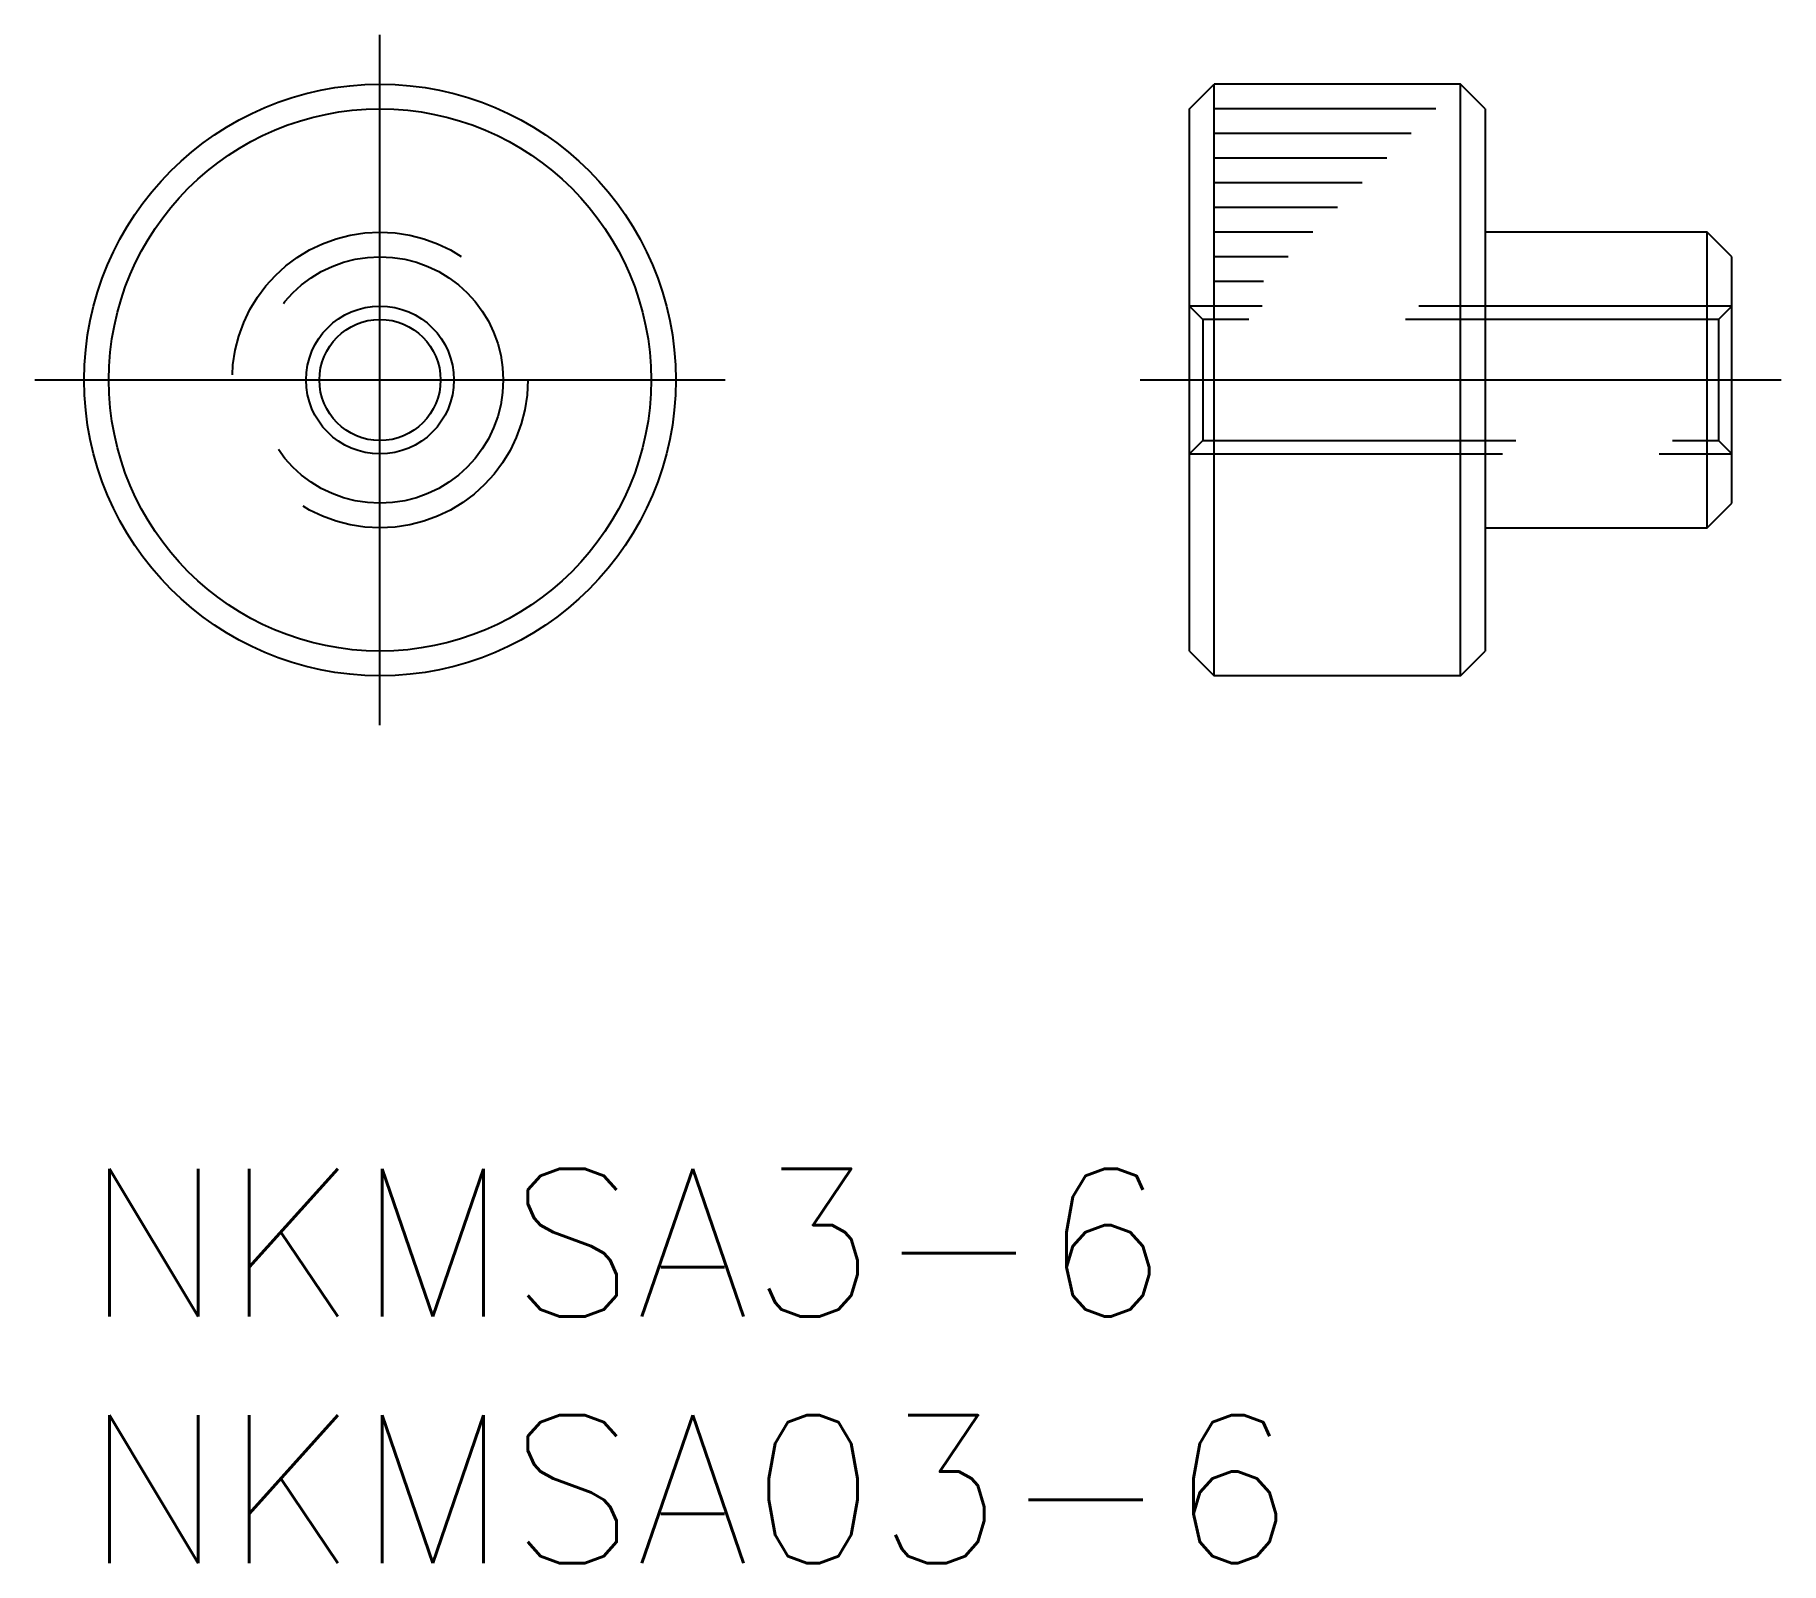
# Model space of a CAD drawing. Extents: x -1 to 34.4, y -8 to 23.
import ezdxf

# ---------------------------------------------------------------- set-up
doc = ezdxf.new("R2010")
doc.units = 0
doc.header["$LTSCALE"] = 0.5
doc.linetypes.add('CENTER', pattern=[50.8, 31.75, -6.35, 6.35, -6.35])
doc.linetypes.add('DASHED', pattern=[19.05, 12.7, -6.35])
for name, color, linetype in [('MSM_CENTER', 1, 'CENTER'), ('MSM_CONTINUOUS', 7, 'CONTINUOUS'), ('MSM_DASHED', 4, 'DASHED'), ('MSM_NARROW', 5, 'CONTINUOUS'), ('MSM_PART_NUMBER', 7, 'CONTINUOUS')]:
    doc.layers.add(name, color=color, linetype=linetype)
doc.styles.get("Standard").update_dxf_attribs({"font": 'txt.shx', "height": 3, "bigfont": 'bigfont.shx'})

# ---------------------------------------------------------------- blocks, each defined once
blk = doc.blocks.new('*U2')
at = {"layer": 'MSM_PART_NUMBER'}
blk.add_text('NKMSA3-6', height=3, dxfattribs=at).set_placement((0, -3))
blk = doc.blocks.new('*U3')
at = {"layer": 'MSM_PART_NUMBER'}
blk.add_text('NKMSA03-6', height=3, dxfattribs=at).set_placement((0, -8))

msp = doc.modelspace()

# ---------------------------------------------------------------- linework, layer by layer
at = {"layer": 'MSM_CENTER'}
for p, q in [((6, 9), (6, 23)), ((-1, 16), (13, 16)), ((21.421, 16), (34.421, 16))]:
    msp.add_line(p, q, dxfattribs=at)
at = {"layer": 'MSM_CONTINUOUS'}
for p, q in [((22.421, 21.5), (22.921, 22)), ((22.921, 10), (22.921, 22)), ((27.921, 22), (22.921, 22)), ((27.921, 10), (27.921, 22)), ((28.421, 21.5), (27.921, 22)), ((22.421, 10.5), (22.421, 21.5)), ((28.421, 21.5), (28.421, 10.5)), ((32.921, 19), (28.421, 19)), ((32.921, 13), (32.921, 19)), ((33.421, 18.5), (32.921, 19)), ((33.421, 13.5), (33.421, 18.5)), ((32.921, 13), (33.421, 13.5)), ((28.421, 13), (32.921, 13)), ((22.421, 10.5), (22.921, 10)), ((27.921, 10), (28.421, 10.5)), ((27.921, 10), (22.921, 10))]:
    msp.add_line(p, q, dxfattribs=at)
for radius in [6, 5.5, 1.229]:
    msp.add_circle((6, 16), radius, dxfattribs=at)
at = {"layer": 'MSM_DASHED'}
for p, q in [((33.421, 17.5), (22.421, 17.5)), ((22.692, 17.229), (22.421, 17.5)), ((33.15, 17.229), (33.421, 17.5)), ((22.692, 17.229), (22.692, 14.771)), ((33.15, 17.229), (22.692, 17.229)), ((33.15, 17.229), (33.15, 14.771)), ((22.421, 14.5), (22.692, 14.771)), ((22.692, 14.771), (33.15, 14.771)), ((33.15, 14.771), (33.421, 14.5)), ((22.421, 14.5), (33.421, 14.5))]:
    msp.add_line(p, q, dxfattribs=at)
for radius in [3, 2.5]:
    msp.add_circle((6, 16), radius, dxfattribs=at)
at = {"layer": 'MSM_NARROW'}
for p, q in [((27.421, 21.5), (22.921, 21.5)), ((26.921, 21), (22.921, 21)), ((26.421, 20.5), (22.921, 20.5)), ((25.921, 20), (22.921, 20)), ((25.421, 19.5), (22.921, 19.5)), ((24.921, 19), (22.921, 19)), ((24.421, 18.5), (22.921, 18.5)), ((23.921, 18), (22.921, 18))]:
    msp.add_line(p, q, dxfattribs=at)
msp.add_circle((6, 16), 1.5, dxfattribs=at)

# ---------------------------------------------------------------- block references
at = {"layer": 'MSM_CONTINUOUS'}
for name in ['*U2', '*U3']:
    msp.add_blockref(name, (0, 0), dxfattribs=at)

doc.saveas('drawing.dxf')
